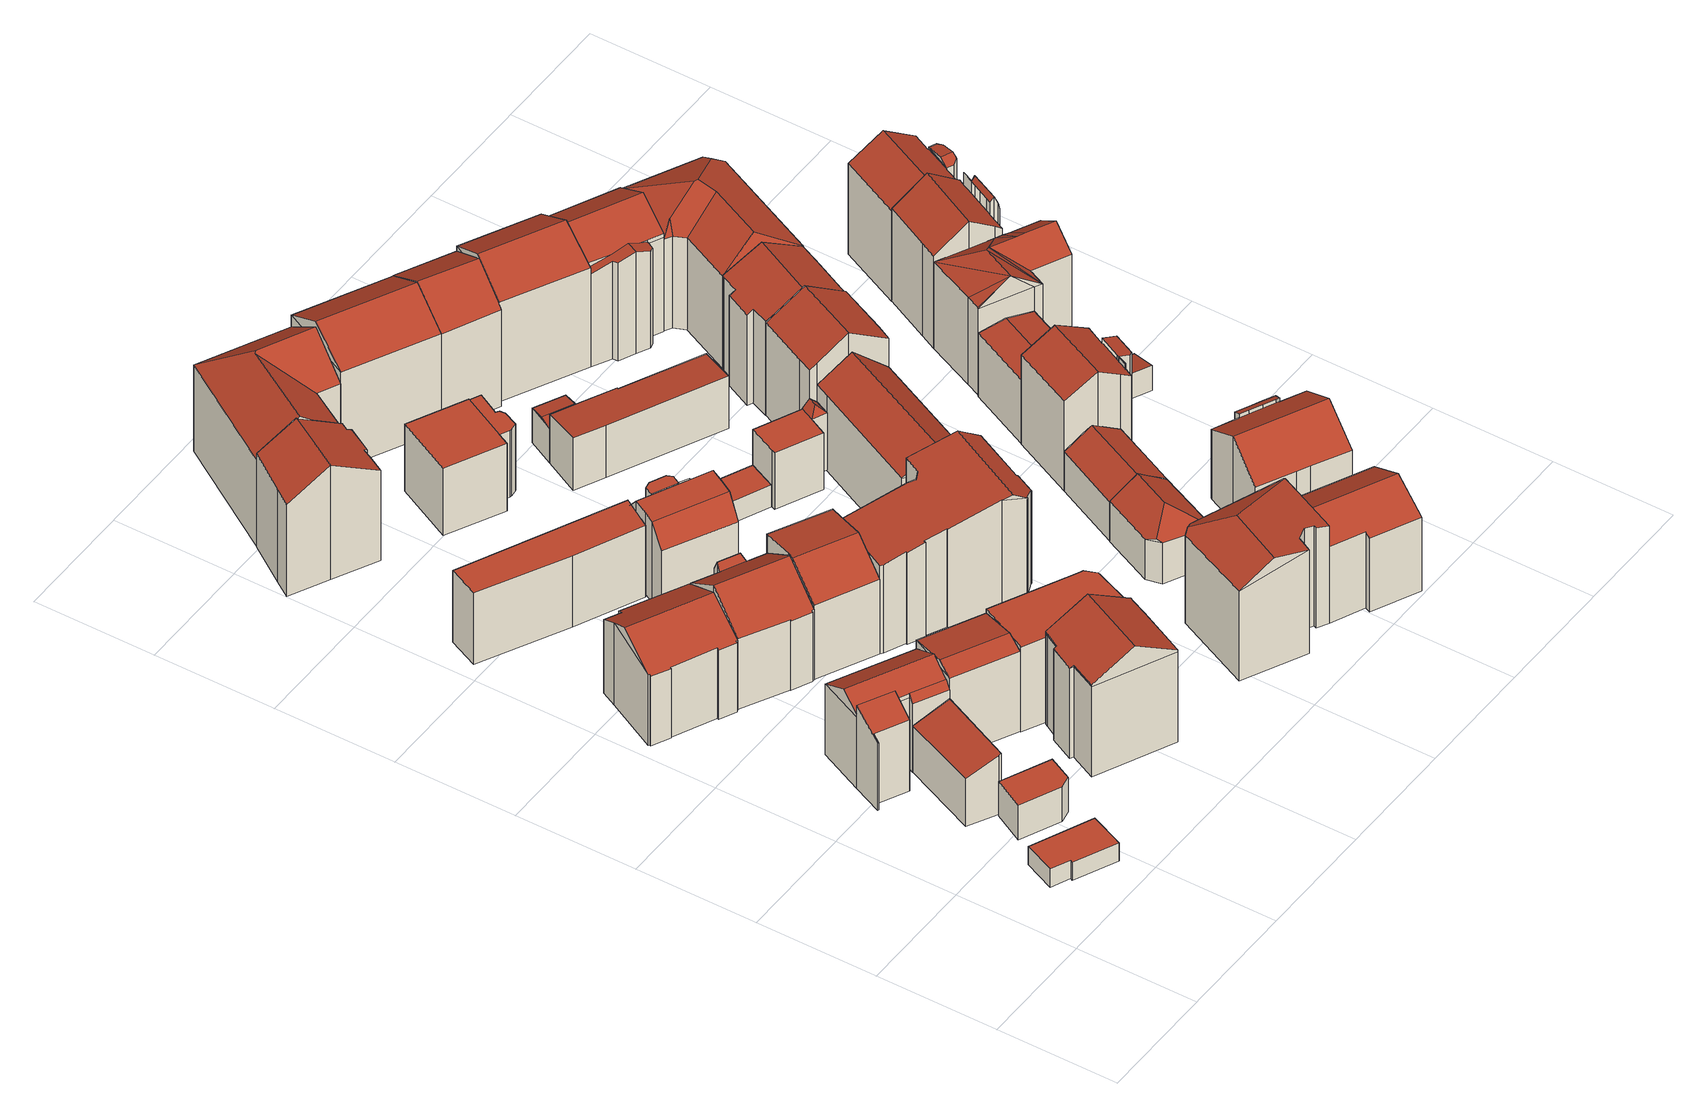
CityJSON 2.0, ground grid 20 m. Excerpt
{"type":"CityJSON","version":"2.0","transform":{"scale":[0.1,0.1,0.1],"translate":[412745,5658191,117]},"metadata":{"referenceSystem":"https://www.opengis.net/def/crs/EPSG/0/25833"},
"CityObjects":{
"building1":{"type":"Building","attributes":{"Dachtyp_tdc":"tdcPolyFlatRoof","Gemeindeschluessel":14612000,"Dachneigung":0,"QualitaetDacherkennung":83,"Geometrietyp2DReferenz":"3000","measuredHeight":3.41,"function":"31001_9998","roofType":"1000"},"geometry":[{"type":"Solid","lod":"2","boundaries":[[[[0,1,2,3]],[[1,4,5,2]],[[4,6,7,5]],[[6,8,9,7]],[[8,10,11,9]],[[10,0,3,11]],[[10,8,6,4,1,0]],[[3,2,5,7,9,11]]]],"semantics":{"surfaces":[{"type":"WallSurface"},{"type":"RoofSurface"},{"type":"GroundSurface"}],"values":[[0,0,0,0,0,0,1,2]]}}]},
"building2":{"type":"Building","attributes":{"Dachtyp_tdc":"tdcPolyFlatRoof","Gemeindeschluessel":14612000,"Dachneigung":0,"QualitaetDacherkennung":58,"Geometrietyp2DReferenz":"3000","measuredHeight":6.44,"function":"31001_9998","roofType":"1000"},"geometry":[{"type":"Solid","lod":"2","boundaries":[[[[12,13,14,15]],[[13,16,17,14]],[[16,18,19,17]],[[18,20,21,19]],[[20,22,23,21]],[[22,12,15,23]],[[22,20,18,16,13,12]],[[15,14,17,19,21,23]]]],"semantics":{"surfaces":[{"type":"WallSurface"},{"type":"RoofSurface"},{"type":"GroundSurface"}],"values":[[0,0,0,0,0,0,1,2]]}}]},
"building3":{"type":"Building","attributes":{"Dachtyp_tdc":"tdcPolyFlatRoof","Gemeindeschluessel":14612000,"Dachneigung":22.92,"QualitaetDacherkennung":73,"Geometrietyp2DReferenz":"3000","measuredHeight":11.26,"function":"31001_9998","roofType":"2100"},"geometry":[{"type":"Solid","lod":"2","boundaries":[[[[24,25,26,27]],[[25,28,29,26]],[[28,30,31,29]],[[30,32,33,31]],[[32,24,27,33]],[[32,30,28,25,24]],[[27,26,29,31,33]]]],"semantics":{"surfaces":[{"type":"WallSurface"},{"type":"RoofSurface"},{"type":"GroundSurface"}],"values":[[0,0,0,0,0,1,2]]}}]},
"building4":{"type":"Building","attributes":{"Gemeindeschluessel":14612000,"Geometrietyp2DReferenz":"3000","function":"31001_9998","roofType":"9999"},"children":["building4-1","building4-2","building4-3"]},
"building4-1":{"type":"BuildingPart","attributes":{"Dachtyp_tdc":"tdcPolyFlatRoof","Dachneigung":29.05,"QualitaetDacherkennung":44,"Geometrietyp2DReferenz":"3000","measuredHeight":15.56,"roofType":"2100"},"parents":["building4"],"geometry":[{"type":"MultiSurface","lod":"2","boundaries":[[[34,35,36,37,38,39]],[[35,40,41,36]],[[40,42,43,41]],[[42,44,45,43]],[[44,46,47,48,49,45]],[[44,42,40,35,34,46]],[[49,37,36,41,43,45]]],"semantics":{"surfaces":[{"type":"WallSurface"},{"type":"RoofSurface"},{"type":"GroundSurface"}],"values":[0,0,0,0,0,1,2]}}]},
"building4-2":{"type":"BuildingPart","attributes":{"Dachtyp_tdc":"tdcGableRoof","Dachneigung":30.24,"QualitaetDacherkennung":71,"Geometrietyp2DReferenz":"3000","measuredHeight":16.05,"roofType":"3100"},"parents":["building4"],"geometry":[{"type":"MultiSurface","lod":"2","boundaries":[[[50,38,37,51]],[[48,52,53,49]],[[52,54,55,53]],[[54,56,57,55]],[[56,58,59,57]],[[56,54,52,60,61]],[[39,62,63,61,60,47]],[[48,47,60,52]],[[56,61,63,58]],[[59,51,37,49,53,55,57]],[[50,62,39,38]]],"semantics":{"surfaces":[{"type":"WallSurface"},{"type":"RoofSurface"},{"type":"GroundSurface"}],"values":[0,0,0,0,0,1,1,0,0,2,0]}}]},
"building4-3":{"type":"BuildingPart","attributes":{"Dachtyp_tdc":"tdcPolyFlatRoof","Dachneigung":48.49,"QualitaetDacherkennung":27,"Geometrietyp2DReferenz":"3000","measuredHeight":14.07,"roofType":"2100"},"parents":["building4"],"geometry":[{"type":"MultiSurface","lod":"2","boundaries":[[[64,65,62,50,51,66]],[[67,68,69,59,58,63]],[[68,64,66,69]],[[68,67,65,64]],[[66,51,59,69]]],"semantics":{"surfaces":[{"type":"WallSurface"},{"type":"RoofSurface"},{"type":"GroundSurface"}],"values":[0,0,0,1,2]}}]},
"building5":{"type":"Building","attributes":{"Dachtyp_tdc":"tdcFreeFormRoof","Gemeindeschluessel":14612000,"Dachneigung":29.33,"QualitaetDacherkennung":82,"Geometrietyp2DReferenz":"3000","measuredHeight":16.95,"function":"31001_9998","roofType":"5000"},"geometry":[{"type":"Solid","lod":"2","boundaries":[[[[70,71,72,73]],[[71,74,75,72]],[[74,76,77,75]],[[76,78,79,77]],[[78,80,81,79]],[[80,82,83,81]],[[82,84,85,83]],[[84,86,87,85]],[[86,88,89,87]],[[88,90,91,89]],[[90,92,93,91]],[[92,94,95,93]],[[94,96,97,95]],[[96,98,99,97]],[[98,100,101,99]],[[100,70,73,101]],[[102,94,92,90,88,86,84,103]],[[71,70,100,98,96,102,103,82,80,78,76,74]],[[96,94,102]],[[84,82,103]],[[73,72,75,77,79,81,83,85,87,89,91,93,95,97,99,101]]]],"semantics":{"surfaces":[{"type":"WallSurface"},{"type":"RoofSurface"},{"type":"GroundSurface"}],"values":[[0,0,0,0,0,0,0,0,0,0,0,0,0,0,0,0,1,1,0,0,2]]}}]},
"building6":{"type":"Building","attributes":{"Dachtyp_tdc":"tdcGableRoof","Gemeindeschluessel":14612000,"Dachneigung":12.14,"QualitaetDacherkennung":58,"Geometrietyp2DReferenz":"3000","measuredHeight":16.21,"function":"31001_9998","roofType":"3100"},"geometry":[{"type":"Solid","lod":"2","boundaries":[[[[104,105,31,106]],[[105,107,108,31]],[[107,109,110,108]],[[109,104,106,110]],[[107,105,111]],[[104,109,112]],[[105,104,112,111]],[[109,107,111,112]],[[106,31,108,110]]]],"semantics":{"surfaces":[{"type":"WallSurface"},{"type":"RoofSurface"},{"type":"GroundSurface"}],"values":[[0,0,0,0,0,0,1,1,2]]}}]},
"building7":{"type":"Building","attributes":{"Gemeindeschluessel":14612000,"Geometrietyp2DReferenz":"3000","function":"31001_9998","roofType":"9999"},"children":["building7-1","building7-2"]},
"building7-1":{"type":"BuildingPart","attributes":{"Dachtyp_tdc":"tdcGableRoof","Dachneigung":35.9,"QualitaetDacherkennung":72,"Geometrietyp2DReferenz":"3000","measuredHeight":18.02,"roofType":"3100"},"parents":["building7"],"geometry":[{"type":"MultiSurface","lod":"2","boundaries":[[[113,114,115,116]],[[114,117,118,115]],[[117,119,120,118]],[[119,121,122,120]],[[121,123,124,122]],[[123,125,126,124]],[[125,127,126]],[[128,129,130]],[[128,131,132,129]],[[131,133,134,132]],[[133,135,136,134]],[[135,137,138,136]],[[137,139,140,138]],[[139,113,116,140]],[[135,133,131,128,125,123,121]],[[121,119,117,114,113,139,137,135]],[[116,115,118,120,122,124,126,129,132,134,136,138,140]]],"semantics":{"surfaces":[{"type":"WallSurface"},{"type":"RoofSurface"},{"type":"GroundSurface"}],"values":[0,0,0,0,0,0,0,0,0,0,0,0,0,0,1,1,2]}}]},
"building7-2":{"type":"BuildingPart","attributes":{"Dachtyp_tdc":"tdcFreeFormRoof","Dachneigung":63.68,"QualitaetDacherkennung":22,"Geometrietyp2DReferenz":"3000","measuredHeight":14.45,"roofType":"5000"},"parents":["building7"],"geometry":[{"type":"MultiSurface","lod":"2","boundaries":[[[141,142,143,144]],[[142,145,146,143]],[[145,130,129,146]],[[127,141,144,126]],[[130,145,147]],[[145,142,141,147]],[[141,127,130,147]],[[144,143,146,129,126]]],"semantics":{"surfaces":[{"type":"WallSurface"},{"type":"RoofSurface"},{"type":"GroundSurface"}],"values":[0,0,0,0,1,1,1,2]}}]},
"building8":{"type":"Building","attributes":{"Dachtyp_tdc":"tdcFreeFormRoof","Gemeindeschluessel":14612000,"Dachneigung":29.93,"QualitaetDacherkennung":79,"Geometrietyp2DReferenz":"3000","measuredHeight":21.31,"function":"31001_9998","roofType":"5000"},"geometry":[{"type":"Solid","lod":"2","boundaries":[[[[148,149,150,151]],[[149,152,153,150]],[[152,154,155,153]],[[154,156,157,155]],[[156,158,159,157]],[[158,160,161,159]],[[160,162,163,161]],[[162,164,165,163]],[[164,166,167,165]],[[166,168,169,167]],[[168,170,171,169]],[[170,148,151,171]],[[172,173,174,175,176,148,177,178,179]],[[180,181,182,172,179,183,184]],[[162,180,184,164]],[[164,184,183,166]],[[166,183,179,178,168]],[[156,173,172,182,158]],[[158,182,181,160]],[[160,181,180,162]],[[168,178,177,170]],[[170,177,148]],[[149,176,175,152]],[[148,176,149]],[[152,175,174,154]],[[154,174,173,156]],[[151,150,153,155,157,159,161,163,165,167,169,171]]]],"semantics":{"surfaces":[{"type":"WallSurface"},{"type":"RoofSurface"},{"type":"GroundSurface"}],"values":[[0,0,0,0,0,0,0,0,0,0,0,0,1,1,0,0,0,0,0,0,0,0,0,0,0,0,2]]}}]},
"building9":{"type":"Building","attributes":{"Dachtyp_tdc":"tdcPolyFlatRoof","Gemeindeschluessel":14612000,"Dachneigung":0,"QualitaetDacherkennung":41,"Geometrietyp2DReferenz":"3000","measuredHeight":13.42,"function":"31001_9998","roofType":"1000"},"geometry":[{"type":"Solid","lod":"2","boundaries":[[[[185,186,187,188]],[[186,189,190,187]],[[189,191,192,190]],[[191,193,194,192]],[[193,185,188,194]],[[193,191,189,186,185]],[[188,187,190,192,194]]]],"semantics":{"surfaces":[{"type":"WallSurface"},{"type":"RoofSurface"},{"type":"GroundSurface"}],"values":[[0,0,0,0,0,1,2]]}}]},
"building10":{"type":"Building","attributes":{"Dachtyp_tdc":"tdcGableRoof","Gemeindeschluessel":14612000,"Dachneigung":29.81,"QualitaetDacherkennung":76,"Geometrietyp2DReferenz":"3000","measuredHeight":21.38,"function":"31001_9998","roofType":"3100"},"geometry":[{"type":"Solid","lod":"2","boundaries":[[[[195,196,197,198]],[[196,199,200,197]],[[199,201,202,200]],[[201,203,204,202]],[[203,205,206,204]],[[205,207,208,206]],[[207,209,210,208]],[[209,211,212,210]],[[211,213,214,212]],[[213,215,216,214]],[[215,217,218,216]],[[217,195,198,218]],[[213,211,209,207,205]],[[205,203,201,199,196,195,217,215,213]],[[198,197,200,202,204,206,208,210,212,214,216,218]]]],"semantics":{"surfaces":[{"type":"WallSurface"},{"type":"RoofSurface"},{"type":"GroundSurface"}],"values":[[0,0,0,0,0,0,0,0,0,0,0,0,1,1,2]]}}]},
"building11":{"type":"Building","attributes":{"Dachtyp_tdc":"tdcPolyFlatRoof","Gemeindeschluessel":14612000,"Dachneigung":2.85,"QualitaetDacherkennung":61,"Geometrietyp2DReferenz":"3000","measuredHeight":15.98,"function":"31001_9998","roofType":"2100"},"geometry":[{"type":"Solid","lod":"2","boundaries":[[[[219,220,221,222]],[[220,223,224,221]],[[223,225,226,224]],[[225,227,228,226]],[[227,229,230,228]],[[229,231,232,230]],[[231,233,234,232]],[[233,235,236,234]],[[235,237,238,236]],[[237,219,222,238]],[[237,235,233,231,229,227,225,223,220,219]],[[222,221,224,226,228,230,232,234,236,238]]]],"semantics":{"surfaces":[{"type":"WallSurface"},{"type":"RoofSurface"},{"type":"GroundSurface"}],"values":[[0,0,0,0,0,0,0,0,0,0,1,2]]}}]},
"building12":{"type":"Building","attributes":{"Dachtyp_tdc":"tdcGableRoof","Gemeindeschluessel":14612000,"Dachneigung":10.25,"QualitaetDacherkennung":64,"Geometrietyp2DReferenz":"3000","measuredHeight":18.11,"function":"31001_9998","roofType":"3100"},"geometry":[{"type":"Solid","lod":"2","boundaries":[[[[239,240,241,242]],[[240,243,244,241]],[[243,245,246,244]],[[245,247,248,246]],[[247,249,250,248]],[[249,251,252,250]],[[251,253,254,252]],[[253,255,256,254]],[[255,239,242,256]],[[251,249,247,245,243,240,239]],[[239,255,253,251]],[[242,241,244,246,248,250,252,254,256]]]],"semantics":{"surfaces":[{"type":"WallSurface"},{"type":"RoofSurface"},{"type":"GroundSurface"}],"values":[[0,0,0,0,0,0,0,0,0,1,1,2]]}}]},
"building13":{"type":"Building","attributes":{"Gemeindeschluessel":14612000,"Geometrietyp2DReferenz":"3000","function":"31001_9998","roofType":"9999"},"children":["building13-1","building13-2"]},
"building13-1":{"type":"BuildingPart","attributes":{"Dachtyp_tdc":"tdcPolyFlatRoof","Dachneigung":0,"QualitaetDacherkennung":50,"Geometrietyp2DReferenz":"3000","measuredHeight":12.35,"roofType":"1000"},"parents":["building13"],"geometry":[{"type":"MultiSurface","lod":"2","boundaries":[[[257,258,259,260]],[[258,261,262,259]],[[261,263,264,262]],[[263,265,266,264]],[[265,267,268,266]],[[267,269,268]],[[270,257,260,271,272]],[[270,267,265,263,261,258,257]],[[260,259,262,264,266,268,271]]],"semantics":{"surfaces":[{"type":"WallSurface"},{"type":"RoofSurface"},{"type":"GroundSurface"}],"values":[0,0,0,0,0,0,0,1,2]}}]},
"building13-2":{"type":"BuildingPart","attributes":{"Dachtyp_tdc":"tdcCutGableRoof","Dachneigung":1.37,"QualitaetDacherkennung":66,"Geometrietyp2DReferenz":"3000","measuredHeight":15.25,"roofType":"9999"},"parents":["building13"],"geometry":[{"type":"MultiSurface","lod":"2","boundaries":[[[269,273,274,268]],[[273,275,276,274]],[[275,277,278,276]],[[277,279,280,278]],[[279,281,282,280]],[[275,273,269,272,283,284,285]],[[286,287,281,279]],[[285,288,286,279,277,275]],[[282,289,290,291,292,293,294,271,268,274,276,278,280]],[[281,287,289,282]],[[287,286,290,289]],[[286,288,291,290]],[[288,285,292,291]],[[285,284,293,292]],[[284,283,294,293]],[[283,272,271,294]]],"semantics":{"surfaces":[{"type":"WallSurface"},{"type":"RoofSurface"},{"type":"GroundSurface"}],"values":[0,0,0,0,0,1,1,1,2,0,0,0,0,0,0,0]}}]},
"building14":{"type":"Building","attributes":{"Dachtyp_tdc":"tdcFreeFormRoof","Gemeindeschluessel":14612000,"Dachneigung":38.35,"QualitaetDacherkennung":18,"Geometrietyp2DReferenz":"3000","measuredHeight":21.61,"function":"31001_9998","roofType":"5000"},"geometry":[{"type":"Solid","lod":"2","boundaries":[[[[295,296,297,298]],[[296,299,300,297]],[[299,301,302,300]],[[301,303,304,302]],[[303,305,306,304]],[[305,295,298,306]],[[307,308,309,305,303]],[[307,303,301]],[[308,307,301,299]],[[310,309,308,299,296]],[[310,296,295]],[[309,310,295,305]],[[298,297,300,302,304,306]]]],"semantics":{"surfaces":[{"type":"WallSurface"},{"type":"RoofSurface"},{"type":"GroundSurface"}],"values":[[0,0,0,0,0,0,1,0,1,1,0,1,2]]}}]},
"building15":{"type":"Building","attributes":{"Dachtyp_tdc":"tdcFreeFormRoof","Gemeindeschluessel":14612000,"Dachneigung":10.35,"QualitaetDacherkennung":19,"Geometrietyp2DReferenz":"3000","measuredHeight":20.36,"function":"31001_9998","roofType":"5000"},"geometry":[{"type":"Solid","lod":"2","boundaries":[[[[311,312,313,314]],[[312,315,316,313]],[[315,317,254,316]],[[317,318,250,254]],[[318,319,320,250]],[[319,321,322,320]],[[321,323,324,322]],[[323,325,326,324]],[[325,327,328,326]],[[327,329,330,328]],[[329,331,332,330]],[[331,333,334,332]],[[333,335,336,334]],[[335,337,338,336]],[[337,339,340,338]],[[339,341,342,340]],[[341,343,344,342]],[[343,345,346,344]],[[345,347,348,346]],[[347,349,350,348]],[[349,351,352,350]],[[351,311,314,352]],[[319,318,317,315,312,311,351,349,347,345,343,341,353,354,325,323,321]],[[329,327,354,353,339,337,335,333,331]],[[341,339,353]],[[327,325,354]],[[314,313,316,254,250,320,322,324,326,328,330,332,334,336,338,340,342,344,346,348,350,352]]]],"semantics":{"surfaces":[{"type":"WallSurface"},{"type":"RoofSurface"},{"type":"GroundSurface"}],"values":[[0,0,0,0,0,0,0,0,0,0,0,0,0,0,0,0,0,0,0,0,0,0,1,1,0,0,2]]}}]},
"building16":{"type":"Building","attributes":{"Gemeindeschluessel":14612000,"Geometrietyp2DReferenz":"3000","function":"31001_9998","roofType":"9999"},"children":["building16-1","building16-2"]},
"building16-1":{"type":"BuildingPart","attributes":{"Dachtyp_tdc":"tdcPolyFlatRoof","Dachneigung":0,"QualitaetDacherkennung":59,"Geometrietyp2DReferenz":"3000","measuredHeight":12.63,"roofType":"1000"},"parents":["building16"],"geometry":[{"type":"MultiSurface","lod":"2","boundaries":[[[355,356,357,358]],[[356,359,360,361,357]],[[362,363,364,365,366]],[[363,367,368,364]],[[367,355,358,368]],[[367,363,362,359,356,355]],[[358,357,361,365,364,368]]],"semantics":{"surfaces":[{"type":"WallSurface"},{"type":"RoofSurface"},{"type":"GroundSurface"}],"values":[0,0,0,0,0,1,2]}}]},
"building16-2":{"type":"BuildingPart","attributes":{"Dachtyp_tdc":"tdcPolyFlatRoof","Dachneigung":0,"QualitaetDacherkennung":53,"Geometrietyp2DReferenz":"3000","measuredHeight":12.57,"roofType":"1000"},"parents":["building16"],"geometry":[{"type":"MultiSurface","lod":"2","boundaries":[[[360,369,370,361]],[[369,371,372,370]],[[371,373,374,372]],[[373,375,376,374]],[[375,377,378,376]],[[377,379,380,378]],[[379,381,382,380]],[[381,383,384,382]],[[383,366,365,384]],[[366,383,381,379,377,375,373,371,369,360]],[[361,370,372,374,376,378,380,382,384,365]]],"semantics":{"surfaces":[{"type":"WallSurface"},{"type":"RoofSurface"},{"type":"GroundSurface"}],"values":[0,0,0,0,0,0,0,0,0,1,2]}}]},
"building17":{"type":"Building","attributes":{"Dachtyp_tdc":"tdcFreeFormRoof","Gemeindeschluessel":14612000,"Dachneigung":11.11,"QualitaetDacherkennung":34,"Geometrietyp2DReferenz":"3000","measuredHeight":20.57,"function":"31001_9998","roofType":"5000"},"geometry":[{"type":"Solid","lod":"2","boundaries":[[[[385,386,387,388]],[[386,389,390,387]],[[389,391,392,390]],[[391,393,394,392]],[[393,395,396,394]],[[395,397,398,396]],[[397,399,400,398]],[[399,401,402,400]],[[401,403,404,402]],[[403,385,388,404]],[[405,406,391,389,407]],[[405,407,386,385,408]],[[393,406,405,408,403,401,399,397,395]],[[389,386,407]],[[393,391,406]],[[385,403,408]],[[388,387,390,392,394,396,398,400,402,404]]]],"semantics":{"surfaces":[{"type":"WallSurface"},{"type":"RoofSurface"},{"type":"GroundSurface"}],"values":[[0,0,0,0,0,0,0,0,0,0,1,1,1,0,0,0,2]]}}]},
"building18":{"type":"Building","attributes":{"Dachtyp_tdc":"tdcPolyFlatRoof","Gemeindeschluessel":14612000,"Dachneigung":0,"QualitaetDacherkennung":49,"Geometrietyp2DReferenz":"3000","measuredHeight":4.06,"function":"31001_9998","roofType":"1000"},"geometry":[{"type":"Solid","lod":"2","boundaries":[[[[409,410,411,412]],[[410,413,414,411]],[[413,415,416,414]],[[415,409,412,416]],[[415,413,410,409]],[[412,411,414,416]]]],"semantics":{"surfaces":[{"type":"WallSurface"},{"type":"RoofSurface"},{"type":"GroundSurface"}],"values":[[0,0,0,0,1,2]]}}]},
"building19":{"type":"Building","attributes":{"Dachtyp_tdc":"tdcGableRoof","Gemeindeschluessel":14612000,"Dachneigung":31.63,"QualitaetDacherkennung":67,"Geometrietyp2DReferenz":"3000","measuredHeight":22.28,"function":"31001_9998","roofType":"3100"},"geometry":[{"type":"Solid","lod":"2","boundaries":[[[[417,418,419,420]],[[418,421,422,419]],[[421,423,424,422]],[[423,417,420,424]],[[421,418,425]],[[417,423,426]],[[418,417,426,425]],[[423,421,425,426]],[[420,419,422,424]]]],"semantics":{"surfaces":[{"type":"WallSurface"},{"type":"RoofSurface"},{"type":"GroundSurface"}],"values":[[0,0,0,0,0,0,1,1,2]]}}]},
"building20":{"type":"Building","attributes":{"Dachtyp_tdc":"tdcGableRoof","Gemeindeschluessel":14612000,"Dachneigung":10,"QualitaetDacherkennung":35,"Geometrietyp2DReferenz":"3000","measuredHeight":6.86,"function":"31001_9998","roofType":"3100"},"geometry":[{"type":"Solid","lod":"2","boundaries":[[[[427,428,429,430]],[[428,431,432,429]],[[431,433,434,432]],[[433,427,430,434]],[[431,428,435]],[[427,433,436]],[[428,427,436,435]],[[433,431,435,436]],[[430,429,432,434]]]],"semantics":{"surfaces":[{"type":"WallSurface"},{"type":"RoofSurface"},{"type":"GroundSurface"}],"values":[[0,0,0,0,0,0,1,1,2]]}}]},
"building21":{"type":"Building","attributes":{"Gemeindeschluessel":14612000,"Geometrietyp2DReferenz":"3000","function":"31001_9998","roofType":"9999"},"children":["building21-1","building21-2"]},
"building21-1":{"type":"BuildingPart","attributes":{"Dachtyp_tdc":"tdcFreeFormRoof","Dachneigung":46.85,"QualitaetDacherkennung":17,"Geometrietyp2DReferenz":"3000","measuredHeight":11.99,"roofType":"5000"},"parents":["building21"],"geometry":[{"type":"MultiSurface","lod":"2","boundaries":[[[437,438,439,440,441]],[[442,443,444,445,446]],[[443,447,448,444]],[[447,437,441,448]],[[449,438,437]],[[437,447,450,449]],[[450,442,438,449]],[[443,450,447]],[[442,450,443]],[[441,440,445,444,448]]],"semantics":{"surfaces":[{"type":"WallSurface"},{"type":"RoofSurface"},{"type":"GroundSurface"}],"values":[0,0,0,0,1,1,1,0,0,2]}}]},
"building21-2":{"type":"BuildingPart","attributes":{"Dachtyp_tdc":"tdcPolyFlatRoof","Dachneigung":0,"QualitaetDacherkennung":64,"Geometrietyp2DReferenz":"3000","measuredHeight":10.57,"roofType":"1000"},"parents":["building21"],"geometry":[{"type":"MultiSurface","lod":"2","boundaries":[[[451,452,453,454]],[[452,455,456,453]],[[455,446,445,456]],[[439,457,458,440]],[[457,451,454,458]],[[457,439,446,455,452,451]],[[454,453,456,445,440,458]]],"semantics":{"surfaces":[{"type":"WallSurface"},{"type":"RoofSurface"},{"type":"GroundSurface"}],"values":[0,0,0,0,0,1,2]}}]},
"building22":{"type":"Building","attributes":{"Dachtyp_tdc":"tdcFreeFormRoof","Gemeindeschluessel":14612000,"Dachneigung":34.84,"QualitaetDacherkennung":68,"Geometrietyp2DReferenz":"3000","measuredHeight":10.63,"function":"31001_9998","roofType":"5000"},"geometry":[{"type":"Solid","lod":"2","boundaries":[[[[459,460,461,462]],[[460,463,464,461]],[[463,465,466,464]],[[465,467,468,466]],[[467,469,470,468]],[[469,459,462,470]],[[460,459,471,472]],[[459,469,467,473,471]],[[471,473,465,463,472]],[[463,460,472]],[[467,465,473]],[[462,461,464,466,468,470]]]],"semantics":{"surfaces":[{"type":"WallSurface"},{"type":"RoofSurface"},{"type":"GroundSurface"}],"values":[[0,0,0,0,0,0,1,1,1,0,0,2]]}}]},
"building23":{"type":"Building","attributes":{"Dachtyp_tdc":"tdcPolyFlatRoof","Gemeindeschluessel":14612000,"Dachneigung":5.87,"QualitaetDacherkennung":65,"Geometrietyp2DReferenz":"3000","measuredHeight":9.84,"function":"31001_9998","roofType":"2100"},"geometry":[{"type":"Solid","lod":"2","boundaries":[[[[474,475,476,477]],[[475,478,479,476]],[[478,480,434,479]],[[480,481,432,434]],[[481,482,483,432]],[[482,484,485,483]],[[484,486,487,485]],[[486,474,477,487]],[[486,484,482,481,480,478,475,474]],[[477,476,479,434,432,483,485,487]]]],"semantics":{"surfaces":[{"type":"WallSurface"},{"type":"RoofSurface"},{"type":"GroundSurface"}],"values":[[0,0,0,0,0,0,0,0,1,2]]}}]},
"building24":{"type":"Building","attributes":{"Dachtyp_tdc":"tdcFreeFormRoof","Gemeindeschluessel":14612000,"Dachneigung":43.94,"QualitaetDacherkennung":77,"Geometrietyp2DReferenz":"3000","measuredHeight":17.69,"function":"31001_9998","roofType":"5000"},"geometry":[{"type":"Solid","lod":"2","boundaries":[[[[488,489,490,491]],[[489,492,493,490]],[[492,494,495,493]],[[494,496,497,495]],[[496,488,491,497]],[[498,492,489,488,499]],[[496,494,498,499]],[[494,492,498]],[[488,496,499]],[[491,490,493,495,497]]]],"semantics":{"surfaces":[{"type":"WallSurface"},{"type":"RoofSurface"},{"type":"GroundSurface"}],"values":[[0,0,0,0,0,1,1,0,0,2]]}}]},
"building25":{"type":"Building","attributes":{"Dachtyp_tdc":"tdcFreeFormRoof","Gemeindeschluessel":14612000,"Dachneigung":29.26,"QualitaetDacherkennung":76,"Geometrietyp2DReferenz":"3000","measuredHeight":17.23,"function":"31001_9998","roofType":"5000"},"geometry":[{"type":"Solid","lod":"2","boundaries":[[[[500,501,392,394]],[[501,502,503,392]],[[502,504,505,503]],[[504,506,507,505]],[[506,508,509,507]],[[508,500,394,509]],[[508,506,504,510,511,500]],[[510,502,501,511]],[[501,500,511]],[[504,502,510]],[[394,392,503,505,507,509]]]],"semantics":{"surfaces":[{"type":"WallSurface"},{"type":"RoofSurface"},{"type":"GroundSurface"}],"values":[[0,0,0,0,0,0,1,1,0,0,2]]}}]},
"building26":{"type":"Building","attributes":{"Dachtyp_tdc":"tdcFreeFormRoof","Gemeindeschluessel":14612000,"Dachneigung":31.45,"QualitaetDacherkennung":64,"Geometrietyp2DReferenz":"3000","measuredHeight":22.19,"function":"31001_9998","roofType":"5000"},"geometry":[{"type":"Solid","lod":"2","boundaries":[[[[512,513,514,515]],[[513,516,517,514]],[[516,518,519,517]],[[518,520,521,519]],[[520,512,515,521]],[[522,516,513,523]],[[520,518,522,523,512]],[[518,516,522]],[[513,512,523]],[[515,514,517,519,521]]]],"semantics":{"surfaces":[{"type":"WallSurface"},{"type":"RoofSurface"},{"type":"GroundSurface"}],"values":[[0,0,0,0,0,1,1,0,0,2]]}}]},
"building27":{"type":"Building","attributes":{"Dachtyp_tdc":"tdcGableRoof","Gemeindeschluessel":14612000,"Dachneigung":34.16,"QualitaetDacherkennung":44,"Geometrietyp2DReferenz":"3000","measuredHeight":10.36,"function":"31001_9998","roofType":"3100"},"geometry":[{"type":"Solid","lod":"2","boundaries":[[[[524,525,526,527]],[[528,529,530]],[[525,524,531]],[[529,525,531,530]],[[524,528,530,531]],[[526,532,533,527]],[[525,529,532,526]],[[529,528,533,532]],[[528,524,527,533]]]],"semantics":{"surfaces":[{"type":"WallSurface"},{"type":"RoofSurface"},{"type":"GroundSurface"}],"values":[[0,0,0,1,1,2,0,0,0]]}}]},
"building28":{"type":"Building","attributes":{"Dachtyp_tdc":"tdcGableRoof","Gemeindeschluessel":14612000,"Dachneigung":31.99,"QualitaetDacherkennung":80,"Geometrietyp2DReferenz":"3000","measuredHeight":21.39,"function":"31001_9998","roofType":"3100"},"geometry":[{"type":"Solid","lod":"2","boundaries":[[[[534,535,536,537]],[[535,538,539,536]],[[538,540,541,539]],[[540,542,543,541]],[[542,544,545,543]],[[544,546,547,545]],[[546,548,549,547]],[[548,550,551,549]],[[550,534,537,551]],[[546,544,542,540,538,535]],[[535,534,550,548,546]],[[537,536,539,541,543,545,547,549,551]]]],"semantics":{"surfaces":[{"type":"WallSurface"},{"type":"RoofSurface"},{"type":"GroundSurface"}],"values":[[0,0,0,0,0,0,0,0,0,1,1,2]]}}]},
"building29":{"type":"Building","attributes":{"Dachtyp_tdc":"tdcGableRoof","Gemeindeschluessel":14612000,"Dachneigung":30.62,"QualitaetDacherkennung":69,"Geometrietyp2DReferenz":"3000","measuredHeight":22.53,"function":"31001_9998","roofType":"3100"},"geometry":[{"type":"Solid","lod":"2","boundaries":[[[[552,553,554,555]],[[553,556,557,554]],[[556,558,559,557]],[[558,552,555,559]],[[556,553,560]],[[552,558,561]],[[553,552,561,560]],[[558,556,560,561]],[[555,554,557,559]]]],"semantics":{"surfaces":[{"type":"WallSurface"},{"type":"RoofSurface"},{"type":"GroundSurface"}],"values":[[0,0,0,0,0,0,1,1,2]]}}]},
"building30":{"type":"Building","attributes":{"Gemeindeschluessel":14612000,"Geometrietyp2DReferenz":"3000","function":"31001_9998","roofType":"9999"},"children":["building30-1","building30-2"]},
"building30-1":{"type":"BuildingPart","attributes":{"Dachtyp_tdc":"tdcGableRoof","Dachneigung":40.13,"QualitaetDacherkennung":74,"Geometrietyp2DReferenz":"3000","measuredHeight":16.15,"roofType":"3100"},"parents":["building30"],"geometry":[{"type":"MultiSurface","lod":"2","boundaries":[[[562,563,564]],[[565,566,567,568]],[[566,569,570,567]],[[569,571,572,570]],[[571,573,574,572]],[[573,575,576,574]],[[575,577,578,576]],[[577,579,580,578]],[[579,581,582,580]],[[581,583,584,582]],[[583,562,564,584]],[[579,577,575,573,571,569]],[[569,566,565,563,562,583,581,579]],[[564,568,567,570,572,574,576,578,580,582,584]]],"semantics":{"surfaces":[{"type":"WallSurface"},{"type":"RoofSurface"},{"type":"GroundSurface"}],"values":[0,0,0,0,0,0,0,0,0,0,0,1,1,2]}}]},
"building30-2":{"type":"BuildingPart","attributes":{"Dachtyp_tdc":"tdcPolyFlatRoof","Dachneigung":25.84,"QualitaetDacherkennung":57,"Geometrietyp2DReferenz":"3000","measuredHeight":13.7,"roofType":"2100"},"parents":["building30"],"geometry":[{"type":"MultiSurface","lod":"2","boundaries":[[[585,586,587,564,563]],[[586,588,589,587]],[[588,590,591,589]],[[590,592,593,591]],[[592,594,565,568,593]],[[592,590,588,586,585,594]],[[568,564,587,589,591,593]]],"semantics":{"surfaces":[{"type":"WallSurface"},{"type":"RoofSurface"},{"type":"GroundSurface"}],"values":[0,0,0,0,0,1,2]}}]},
"building31":{"type":"Building","attributes":{"Gemeindeschluessel":14612000,"Geometrietyp2DReferenz":"3000","function":"31001_9998","roofType":"9999"},"children":["building31-1","building31-2"]},
"building31-1":{"type":"BuildingPart","attributes":{"Dachtyp_tdc":"tdcPolyFlatRoof","Dachneigung":17.46,"QualitaetDacherkennung":57,"Geometrietyp2DReferenz":"3000","measuredHeight":17.78,"roofType":"2100"},"parents":["building31"],"geometry":[{"type":"MultiSurface","lod":"2","boundaries":[[[595,596,597,598,599]],[[596,600,601,597]],[[600,602,603,601]],[[602,604,605,603]],[[604,606,607,605]],[[606,608,609,610,607]],[[608,606,604,602,600,596,595]],[[598,597,601,603,605,607,610]]],"semantics":{"surfaces":[{"type":"WallSurface"},{"type":"RoofSurface"},{"type":"GroundSurface"}],"values":[0,0,0,0,0,0,1,2]}}]},
"building31-2":{"type":"BuildingPart","attributes":{"Dachtyp_tdc":"tdcGableRoof","Dachneigung":30.73,"QualitaetDacherkennung":74,"Geometrietyp2DReferenz":"3000","measuredHeight":19.91,"roofType":"3100"},"parents":["building31"],"geometry":[{"type":"MultiSurface","lod":"2","boundaries":[[[609,611,607,610]],[[611,612,613,607]],[[612,614,526,613]],[[614,615,616,526]],[[615,617,527,616]],[[617,618,619,527]],[[618,620,621,619]],[[620,622,623,621]],[[622,624,625,623]],[[624,599,598,625]],[[620,618,617,615]],[[615,614,612,611,609,626,599,624,622,620]],[[598,610,607,613,526,616,527,619,621,623,625]]],"semantics":{"surfaces":[{"type":"WallSurface"},{"type":"RoofSurface"},{"type":"GroundSurface"}],"values":[0,0,0,0,0,0,0,0,0,0,1,1,2]}}]},
"building32":{"type":"Building","attributes":{"Dachtyp_tdc":"tdcFreeFormRoof","Gemeindeschluessel":14612000,"Dachneigung":29.72,"QualitaetDacherkennung":57,"Geometrietyp2DReferenz":"3000","measuredHeight":20.89,"function":"31001_9998","roofType":"5000"},"geometry":[{"type":"Solid","lod":"2","boundaries":[[[[627,628,629,630]],[[628,631,632,629]],[[631,633,634,632]],[[633,635,636,634]],[[635,637,638,636]],[[637,639,640,638]],[[639,641,642,640]],[[641,643,644,642]],[[643,645,646,644]],[[645,647,648,646]],[[647,627,630,648]],[[649,650,639,637,635,633,631,628,627]],[[647,645,643,641,650,649]],[[641,639,650]],[[627,647,649]],[[630,629,632,634,636,638,640,642,644,646,648]]]],"semantics":{"surfaces":[{"type":"WallSurface"},{"type":"RoofSurface"},{"type":"GroundSurface"}],"values":[[0,0,0,0,0,0,0,0,0,0,0,1,1,0,0,2]]}}]},
"building33":{"type":"Building","attributes":{"Dachtyp_tdc":"tdcGableRoof","Gemeindeschluessel":14612000,"Dachneigung":10.05,"QualitaetDacherkennung":36,"Geometrietyp2DReferenz":"3000","measuredHeight":12.63,"function":"31001_9998","roofType":"3100"},"geometry":[{"type":"Solid","lod":"2","boundaries":[[[[651,652,653,654]],[[652,655,656,653]],[[655,657,658,656]],[[657,651,654,658]],[[655,652,659]],[[651,657,660]],[[652,651,660,659]],[[657,655,659,660]],[[654,653,656,658]]]],"semantics":{"surfaces":[{"type":"WallSurface"},{"type":"RoofSurface"},{"type":"GroundSurface"}],"values":[[0,0,0,0,0,0,1,1,2]]}}]},
"building34":{"type":"Building","attributes":{"Gemeindeschluessel":14612000,"Geometrietyp2DReferenz":"3000","function":"31001_9998","roofType":"9999"},"children":["building34-1","building34-2"]},
"building34-1":{"type":"BuildingPart","attributes":{"Dachtyp_tdc":"tdcGableRoof","Dachneigung":32.05,"QualitaetDacherkennung":68,"Geometrietyp2DReferenz":"3000","measuredHeight":21.43,"roofType":"3100"},"parents":["building34"],"geometry":[{"type":"MultiSurface","lod":"2","boundaries":[[[661,662,663,664]],[[662,665,666,663]],[[667,668,554,669,670]],[[668,661,664,554]],[[668,671,672,661]],[[673,674,672,671,675,676,677,678]],[[667,675,671,668]],[[662,674,673,679,665]],[[661,672,674,662]],[[664,663,666,680,669,554]]],"semantics":{"surfaces":[{"type":"WallSurface"},{"type":"RoofSurface"},{"type":"GroundSurface"}],"values":[0,0,0,0,1,1,0,0,0,2]}}]},
"building34-2":{"type":"BuildingPart","attributes":{"Dachtyp_tdc":"tdcGableRoof","Dachneigung":13.88,"QualitaetDacherkennung":31,"Geometrietyp2DReferenz":"3000","measuredHeight":19.04,"roofType":"3100"},"parents":["building34"],"geometry":[{"type":"MultiSurface","lod":"2","boundaries":[[[681,682,683,684]],[[682,685,686,683]],[[685,687,688,686]],[[687,689,557,688]],[[689,670,669,557]],[[679,690,691,666,665]],[[690,681,684,691]],[[692,676,693,670,689,687,685,682]],[[682,681,690,679,678,692]],[[684,683,686,688,557,669,680,666,691]]],"semantics":{"surfaces":[{"type":"WallSurface"},{"type":"RoofSurface"},{"type":"GroundSurface"}],"values":[0,0,0,0,0,0,0,1,1,2]}}]},
"building35":{"type":"Building","attributes":{"Dachtyp_tdc":"tdcPolyFlatRoof","Gemeindeschluessel":14612000,"Dachneigung":16.98,"QualitaetDacherkennung":81,"Geometrietyp2DReferenz":"3000","measuredHeight":4.75,"function":"31001_9998","roofType":"2100"},"geometry":[{"type":"Solid","lod":"2","boundaries":[[[[694,695,696,697]],[[695,698,699,696]],[[698,700,701,699]],[[700,702,703,701]],[[702,694,697,703]],[[702,700,698,695,694]],[[697,696,699,701,703]]]],"semantics":{"surfaces":[{"type":"WallSurface"},{"type":"RoofSurface"},{"type":"GroundSurface"}],"values":[[0,0,0,0,0,1,2]]}}]},
"building36":{"type":"Building","attributes":{"Dachtyp_tdc":"tdcFreeFormRoof","Gemeindeschluessel":14612000,"Dachneigung":28.05,"QualitaetDacherkennung":13,"Geometrietyp2DReferenz":"3000","measuredHeight":21.29,"function":"31001_9998","roofType":"5000"},"geometry":[{"type":"Solid","lod":"2","boundaries":[[[[704,705,640,642]],[[705,706,707,640]],[[706,708,709,707]],[[708,710,711,709]],[[710,712,713,711]],[[712,714,715,713]],[[714,716,717,715]],[[716,704,642,717]],[[718,716,714]],[[719,720,718,714,712]],[[721,719,712,710]],[[721,710,708]],[[722,720,719,721,708,706]],[[723,722,706,705]],[[723,705,704]],[[718,720,722,723,704,716]],[[642,640,707,709,711,713,715,717]]]],"semantics":{"surfaces":[{"type":"WallSurface"},{"type":"RoofSurface"},{"type":"GroundSurface"}],"values":[[0,0,0,0,0,0,0,0,1,1,1,1,1,1,1,1,2]]}}]},
"building37":{"type":"Building","attributes":{"Dachtyp_tdc":"tdcFreeFormRoof","Gemeindeschluessel":14612000,"Dachneigung":36.86,"QualitaetDacherkennung":39,"Geometrietyp2DReferenz":"3000","measuredHeight":20.2,"function":"31001_9998","roofType":"5000"},"geometry":[{"type":"Solid","lod":"2","boundaries":[[[[724,725,726,727]],[[725,728,729,726]],[[728,730,731,729]],[[730,732,733,731]],[[732,734,735,733]],[[734,736,737,735]],[[736,738,739,737]],[[738,740,741,739]],[[740,742,743,741]],[[742,744,745,743]],[[744,746,747,745]],[[746,748,749,747]],[[748,750,751,749]],[[750,724,727,751]],[[746,750,748]],[[752,750,746]],[[753,750,752]],[[750,753,754]],[[755,756,757,752,746,744]],[[755,742,740]],[[742,755,744]],[[756,755,740,738]],[[757,756,738,736]],[[734,757,736]],[[734,752,757]],[[734,753,752]],[[753,734,732]],[[732,754,753]],[[730,754,732]],[[728,754,730]],[[754,728,725]],[[724,754,725]],[[754,724,750]],[[727,726,729,731,733,735,737,739,741,743,745,747,749,751]]]],"semantics":{"surfaces":[{"type":"WallSurface"},{"type":"RoofSurface"},{"type":"GroundSurface"}],"values":[[0,0,0,0,0,0,0,0,0,0,0,0,0,0,1,1,1,1,1,0,0,1,1,1,1,1,1,1,1,1,1,0,0,2]]}}]},
"building38":{"type":"Building","attributes":{"Gemeindeschluessel":14612000,"Geometrietyp2DReferenz":"3000","function":"31001_9998","roofType":"9999"},"children":["building38-1","building38-2"]},
"building38-1":{"type":"BuildingPart","attributes":{"Dachtyp_tdc":"tdcFreeFormRoof","Dachneigung":67.43,"QualitaetDacherkennung":35,"Geometrietyp2DReferenz":"3000","measuredHeight":20.66,"roofType":"5000"},"parents":["building38"],"geometry":[{"type":"MultiSurface","lod":"2","boundaries":[[[758,759,760,761]],[[759,762,763,760]],[[762,764,765,766,763]],[[767,768,769]],[[767,770,771,768]],[[770,772,773,771]],[[772,774,775,773]],[[774,776,777,775]],[[776,758,761,777]],[[772,770,767,764,762]],[[762,759,758,776,774,772]],[[761,760,763,766,768,771,773,775,777]]],"semantics":{"surfaces":[{"type":"WallSurface"},{"type":"RoofSurface"},{"type":"GroundSurface"}],"values":[0,0,0,0,0,0,0,0,0,1,1,2]}}]},
"building38-2":{"type":"BuildingPart","attributes":{"Dachtyp_tdc":"tdcGableRoof","Dachneigung":35.96,"QualitaetDacherkennung":69,"Geometrietyp2DReferenz":"3000","measuredHeight":21.41,"roofType":"3100"},"parents":["building38"],"geometry":[{"type":"MultiSurface","lod":"2","boundaries":[[[778,779,780,781,765,769,782,783]],[[766,784,737,735,785,733,786,787,788,789,768]],[[765,781,784,766]],[[781,780,737,784]],[[780,779,735,737]],[[779,778,785,735]],[[778,790,733,785]],[[790,791,786,733]],[[791,792,787,786]],[[792,783,788,787]],[[783,782,789,788]],[[782,769,768,789]],[[783,792,791,790,778]]],"semantics":{"surfaces":[{"type":"RoofSurface"},{"type":"GroundSurface"},{"type":"WallSurface"}],"values":[0,1,2,2,2,2,2,2,2,2,2,2,0]}}]},
"building39":{"type":"Building","attributes":{"Gemeindeschluessel":14612000,"Geometrietyp2DReferenz":"3000","function":"31001_9998","roofType":"9999"},"children":["building39-1","building39-2"]},
"building39-1":{"type":"BuildingPart","attributes":{"Dachtyp_tdc":"tdcGableRoof","Dachneigung":32.65,"QualitaetDacherkennung":70,"Geometrietyp2DReferenz":"3000","measuredHeight":20.56,"roofType":"3100"},"parents":["building39"],"geometry":[{"type":"MultiSurface","lod":"2","boundaries":[[[793,794,795,796]],[[794,797,798,795]],[[797,799,800,798]],[[799,801,802,800]],[[801,803,804,802]],[[803,805,806,804]],[[805,807,808,806]],[[809,810,811,812,813,814,815,816]],[[801,799,813,812]],[[793,816,815,794]],[[807,809,816,793]],[[794,815,814,797]],[[797,814,813,799]],[[803,811,810,805]],[[801,812,811,803]],[[805,810,809,807]],[[796,795,798,800,802,804,806,808]]],"semantics":{"surfaces":[{"type":"WallSurface"},{"type":"RoofSurface"},{"type":"GroundSurface"}],"values":[0,0,0,0,0,0,0,1,1,0,0,0,0,0,0,0,2]}}]},
"building39-2":{"type":"BuildingPart","attributes":{"Dachtyp_tdc":"tdcFreeFormRoof","Dachneigung":11.82,"QualitaetDacherkennung":33,"Geometrietyp2DReferenz":"3000","measuredHeight":18.13,"roofType":"5000"},"parents":["building39"],"geometry":[{"type":"MultiSurface","lod":"2","boundaries":[[[817,818,819,808,807]],[[818,820,821,819]],[[820,822,823,821]],[[822,824,825,823]],[[824,826,793,796,825]],[[827,820,818,817,828]],[[824,822,827,828,826]],[[822,820,827]],[[817,826,828]],[[808,819,821,823,825,796]]],"semantics":{"surfaces":[{"type":"WallSurface"},{"type":"RoofSurface"},{"type":"GroundSurface"}],"values":[0,0,0,0,0,1,1,0,0,2]}}]}
},
"vertices":[
[112,81,36],[115,85,36],[115,85,2],[112,81,2],[84,99,36],[84,99,2],[106,150,36],[106,150,2],[206,105,36],[206,105,2],[182,49,36],[182,49,2],
[142,190,66],[168,240,66],[168,240,1],[142,190,1],[172,238,66],[172,238,1],[247,203,66],[247,203,1],[228,164,66],[228,164,1],[207,160,66],[207,160,1],
[168,240,114],[122,264,93],[122,264,4],[168,240,4],[175,387,91],[175,387,4],[227,360,116],[227,360,4],[172,238,116],[172,238,4],
[159,406,159],[141,370,136],[141,370,3],[159,406,3],[159,406,136],[159,406,143],[90,396,136],[90,396,3],[85,384,129],[85,384,3],[83,385,129],[83,385,3],[105,434,159],[105,434,143],[105,434,136],[105,434,3],
[179,396,136],[179,396,3],[139,509,136],[139,509,3],[266,444,136],[266,444,3],[269,443,136],[269,443,3],[232,369,136],[232,369,3],[119,465,164],[248,400,164],[179,396,143],[232,369,143],
[175,387,132],[179,396,144],[175,387,3],[232,369,144],[227,360,132],[227,360,3],
[118,672,133],[119,675,135],[119,675,3],[118,672,3],[51,707,134],[51,707,3],[50,706,133],[50,706,3],[21,721,133],[21,721,3],[22,723,135],[22,723,3],[20,724,135],[20,724,3],[63,809,157],[63,809,3],[76,835,141],[76,835,3],[102,822,141],[102,822,3],[107,831,135],[107,831,3],[208,780,135],[208,780,3],[206,776,138],[206,776,3],[148,660,135],[148,660,3],[146,661,135],[146,661,3],[145,659,133],[145,659,3],[178,720,172],[50,783,172],
[327,309,154],[227,360,154],[327,309,4],[269,443,152],[269,443,4],[369,393,152],[369,393,4],[240,385,166],[340,335,166],
[253,605,135],[221,620,135],[221,620,5],[253,605,5],[222,621,136],[222,621,5],[148,660,137],[148,660,5],[178,720,185],[178,720,5],[206,776,140],[206,776,5],[249,754,140],[249,754,5],[249,754,129],[290,734,140],[290,734,5],[290,734,130],[316,721,140],[316,721,5],[290,669,182],[290,669,5],[287,665,185],[287,665,5],[257,605,137],[257,605,5],[254,606,137],[254,606,5],
[253,763,150],[258,772,130],[258,772,5],[253,763,5],[299,751,130],[299,751,5],[286,747,150],
[320,222,171],[340,262,171],[340,262,2],[320,222,2],[345,260,171],[345,260,2],[358,284,171],[358,284,2],[361,289,171],[361,289,2],[483,228,171],[483,228,2],[480,223,171],[480,223,2],[469,197,171],[469,197,2],[432,118,171],[432,118,2],[431,116,171],[431,116,2],[305,176,171],[305,176,2],[326,219,171],[326,219,2],[421,259,215],[361,289,176],[358,284,176],[345,260,175],[340,262,172],[326,219,175],[305,176,175],[368,146,215],[469,197,175],[480,223,176],[483,228,176],[431,116,175],[432,118,175],
[28,1019,135],[50,1069,135],[50,1069,1],[28,1019,1],[305,946,135],[305,946,1],[275,897,135],[275,897,1],[167,947,135],[167,947,1],
[185,1326,168],[164,1286,166],[164,1286,0],[185,1326,0],[158,1289,170],[158,1289,0],[150,1272,170],[150,1272,0],[136,1245,169],[136,1245,0],[65,1281,214],[65,1281,0],[2,1313,172],[2,1313,0],[20,1340,173],[20,1340,0],[64,1404,176],[64,1404,0],[120,1375,214],[120,1375,0],[184,1341,172],[184,1341,0],[178,1329,172],[178,1329,0],
[483,228,164],[361,289,164],[361,289,5],[483,228,5],[325,307,164],[325,307,5],[327,309,164],[327,309,5],[369,393,160],[369,393,5],[370,392,160],[370,392,5],[504,326,160],[504,326,5],[509,324,160],[509,324,5],[516,304,160],[516,304,5],[514,299,161],[514,299,5],
[284,658,187],[290,669,185],[290,669,6],[284,658,6],[316,721,174],[316,721,6],[317,723,174],[317,723,6],[410,675,174],[410,675,6],[401,657,177],[401,657,6],[378,611,187],[378,611,6],[351,558,146],[351,558,6],[257,605,145],[257,605,6],
[345,943,129],[357,945,129],[357,945,6],[345,943,6],[382,933,129],[382,933,6],[386,924,129],[386,924,6],[379,911,129],[379,911,6],[395,903,129],[395,903,6],[395,903,122],[339,930,129],[339,930,6],[339,930,122],
[415,893,122],[415,893,6],[401,868,157],[401,868,6],[387,843,158],[387,843,6],[376,824,158],[376,824,6],[362,800,124],[362,800,6],[339,929,122],[305,946,122],[290,922,157],[265,879,158],[252,855,125],[275,897,158],[252,855,6],[265,879,6],[275,897,6],[290,922,6],[305,946,6],[339,929,6],
[184,1341,163],[64,1404,163],[64,1404,1],[184,1341,1],[180,1585,163],[180,1585,1],[320,1515,163],[320,1515,1],[259,1393,163],[259,1393,1],[225,1410,163],[225,1410,1],[289,1454,217],[204,1497,216],[200,1496,214],[124,1372,216],
[388,537,178],[389,539,178],[389,539,6],[388,537,6],[356,555,171],[356,555,6],[351,558,171],[401,657,171],[498,609,190],[498,609,6],[508,601,193],[508,601,6],[521,607,194],[521,607,6],[536,636,194],[536,636,6],[640,581,184],[640,581,6],[601,496,182],[601,496,6],[603,495,181],[603,495,6],[588,462,180],[588,462,6],[586,462,181],[586,462,6],[562,452,193],[562,452,6],[561,451,193],[561,451,6],[525,469,206],[525,469,6],[526,470,206],[526,470,6],[448,509,190],[448,509,6],[449,511,190],[449,511,6],[416,527,184],[416,527,6],[415,524,184],[415,524,6],[540,461,209],[608,598,209],
[272,1295,128],[279,1291,128],[279,1291,2],[272,1295,2],[363,1249,128],[363,1249,127],[363,1249,2],[326,1174,128],[316,1154,128],[316,1154,2],[326,1174,2],[326,1174,127],[225,1200,128],[225,1200,2],
[364,1248,127],[364,1248,2],[381,1240,127],[381,1240,2],[362,1204,127],[362,1204,2],[367,1200,127],[367,1200,2],[368,1191,127],[368,1191,2],[357,1167,127],[357,1167,2],[345,1165,127],[345,1165,2],[342,1166,127],[342,1166,2],
[580,112,173],[638,240,170],[638,240,5],[580,112,5],[661,246,172],[661,246,5],[794,179,188],[794,179,5],[748,73,188],[748,73,5],[730,83,192],[730,83,5],[732,88,192],[732,88,5],[718,95,195],[718,95,5],[693,86,199],[693,86,5],[681,62,199],[681,62,5],[675,179,210],[794,177,189],[649,243,176],[630,87,210],
[539,893,49],[519,849,49],[519,849,8],[539,893,8],[416,896,49],[416,896,8],[440,939,49],[440,939,8],
[402,1320,185],[259,1393,185],[259,1393,4],[402,1320,4],[320,1515,185],[320,1515,4],[466,1442,184],[466,1442,4],[289,1454,227],[434,1381,227],
[450,1201,69],[498,1177,69],[498,1177,5],[450,1201,5],[477,1133,69],[477,1133,5],[428,1157,69],[428,1157,5],[487,1154,73],[438,1178,73],
[623,825,117],[601,835,117],[601,835,116],[601,835,10],[623,825,10],[612,859,117],[623,854,117],[623,854,10],[612,859,10],[612,859,116],[634,849,117],[634,849,10],[617,841,130],[623,854,130],
[515,841,116],[518,847,116],[518,847,10],[515,841,10],[539,893,116],[539,893,10],[587,807,116],[587,807,10],
[757,274,79],[686,309,84],[686,309,7],[757,274,7],[681,335,82],[681,335,7],[719,419,82],[719,419,7],[801,379,81],[801,379,7],[802,379,81],[802,379,7],[731,335,113],[684,318,89],[760,399,113],
[624,989,103],[446,1075,103],[446,1075,5],[624,989,5],[399,1099,103],[399,1099,5],[428,1157,96],[477,1133,96],[525,1109,96],[525,1109,5],[524,1107,97],[524,1107,5],[651,1044,97],[651,1044,5],
[538,645,149],[623,825,149],[623,825,8],[538,645,8],[634,849,149],[634,849,8],[739,799,128],[739,799,8],[642,590,127],[642,590,8],[685,824,185],[589,618,185],
[748,73,148],[794,179,143],[925,115,143],[925,115,5],[874,3,143],[874,3,5],[798,39,143],[798,39,5],[802,48,148],[802,48,5],[900,59,177],[770,122,177],
[402,1320,184],[466,1442,185],[466,1442,5],[402,1320,5],[557,1397,184],[557,1397,5],[492,1283,190],[492,1283,5],[488,1277,186],[488,1277,5],[522,1336,227],[435,1382,227],
[770,528,82],[850,487,84],[850,487,8],[770,528,8],[719,419,81],[801,379,83],[760,400,112],[809,508,112],[801,379,8],[719,419,8],
[739,799,182],[680,827,223],[680,827,9],[739,799,9],[634,849,190],[634,849,9],[623,854,182],[623,854,9],[634,878,182],[634,878,9],[672,959,182],[672,959,9],[728,931,223],[728,931,9],[787,902,182],[787,902,9],[751,823,182],[751,823,9],
[557,1397,193],[678,1336,192],[678,1336,7],[557,1397,7],[622,1217,193],[622,1217,7],[492,1283,194],[492,1283,7],[650,1276,232],[524,1340,232],
[911,330,138],[911,330,137],[911,330,8],[970,302,137],[1009,283,137],[1009,283,8],[970,302,8],[984,229,169],[984,229,8],[959,174,118],[959,174,8],[900,204,119],[900,204,8],[879,214,119],[879,214,8],[820,244,119],[820,244,8],[845,297,169],[845,297,8],[868,347,139],[868,347,8],[870,350,137],[870,350,8],
[911,330,145],[917,342,138],[917,342,8],[937,332,138],[937,332,8],[958,322,138],[958,322,8],[976,313,138],[976,313,8],[970,302,144],
[899,550,186],[920,540,179],[920,540,8],[899,550,8],[899,550,175],[903,504,179],[903,504,8],[897,502,180],[897,502,8],[880,510,186],[880,510,8],[873,494,186],[873,494,8],[872,494,186],[872,494,176],[872,494,8],
[873,494,176],[865,479,176],[865,479,8],[850,487,186],[818,503,207],[818,503,8],[770,528,176],[818,631,175],[818,631,8],[866,607,207],[866,607,8],[899,591,186],[899,591,8],[915,583,176],[915,583,8],[899,550,176],
[672,959,184],[684,988,183],[684,988,8],[672,959,8],[675,992,177],[675,992,8],[695,1035,177],[695,1035,8],[705,1031,182],[705,1031,8],[717,1058,182],[717,1058,8],[720,1062,182],[720,1062,8],[834,1004,179],[834,1004,8],[832,1000,179],[832,1000,8],[821,975,179],[821,975,8],[787,902,178],[787,902,8],[726,932,217],[775,1034,217],
[818,631,128],[866,734,128],[866,734,9],[818,631,9],[946,694,128],[946,694,9],[899,591,128],[899,591,9],[905,714,136],[858,611,136],
[792,1280,183],[739,1173,183],[739,1173,7],[792,1280,7],[716,1184,183],[716,1184,7],[628,1228,183],[678,1336,183],[628,1228,7],[628,1228,181],[652,1280,222],[765,1224,222],[716,1184,191],[739,1173,191],[628,1228,191],[665,1209,191],[688,1198,191],[704,1190,191],[716,1184,187],[688,1198,7],
[701,1169,189],[680,1180,198],[680,1180,7],[701,1169,7],[654,1192,191],[654,1192,7],[653,1201,190],[653,1201,7],[622,1217,181],[709,1171,187],[709,1171,7],[688,1198,198],[635,1225,183],
[924,579,58],[943,620,44],[943,620,11],[924,579,11],[1027,581,44],[1027,581,11],[1007,538,58],[1007,538,11],[967,558,58],[967,558,11],
[834,1004,180],[720,1062,180],[759,1147,180],[759,1147,8],[751,1166,180],[751,1166,8],[739,1173,180],[739,1173,8],[792,1280,180],[792,1280,8],[910,1221,180],[910,1221,8],[920,1190,180],[920,1190,8],[904,1202,191],[826,1180,220],[830,1176,221],[768,1182,192],[829,1145,215],[788,1056,215],
[946,694,173],[866,734,173],[866,734,10],[946,694,10],[868,736,173],[868,736,10],[878,759,173],[878,759,10],[913,839,173],[913,839,10],[1001,795,173],[1001,795,10],[1011,790,173],[1011,790,10],[1022,784,173],[1022,784,10],[1066,762,173],[1066,762,10],[1046,720,173],[1046,720,10],[1031,688,173],[1031,688,10],[971,716,173],[971,716,10],[959,691,173],[959,691,10],[958,688,173],[958,688,10],[951,772,205],[938,768,212],[912,711,211],[1048,725,204],[1004,747,204],[992,752,204],
[1047,818,181],[1036,813,202],[1036,813,10],[1047,818,10],[1030,816,217],[1030,816,10],[1025,819,209],[1025,819,186],[1025,819,10],[1056,884,209],[1056,884,10],[1056,884,186],[1048,865,209],[1048,865,10],[1052,863,217],[1052,863,10],[1060,860,197],[1060,860,10],[1061,850,183],[1061,850,10],
[963,813,224],[1001,795,194],[1011,790,186],[1024,819,186],[1061,894,186],[1014,917,224],[1024,819,10],[963,813,10],[926,866,10],[963,942,10],[1014,917,10],[1061,894,10],[913,839,183],[926,866,183],[963,942,183],
[1076,925,179],[1075,925,179],[1075,925,9],[1076,925,9],[1061,894,179],[1061,894,9],[963,942,179],[963,942,9],[1011,1046,179],[1011,1046,9],[1109,998,179],[1109,998,9],[1095,969,179],[1095,969,9],[1096,968,179],[1096,968,9],[1096,968,180],[1095,969,180],[1109,998,180],[1061,1021,215],[1013,918,215],[1061,894,180],[1075,925,180],[1076,925,180],
[1096,968,184],[1108,963,184],[1108,963,9],[1110,953,185],[1110,953,9],[1096,922,186],[1096,922,9],[1087,920,182],[1087,920,9],[1076,925,182],[1100,931,191],[1082,939,191]
]}
